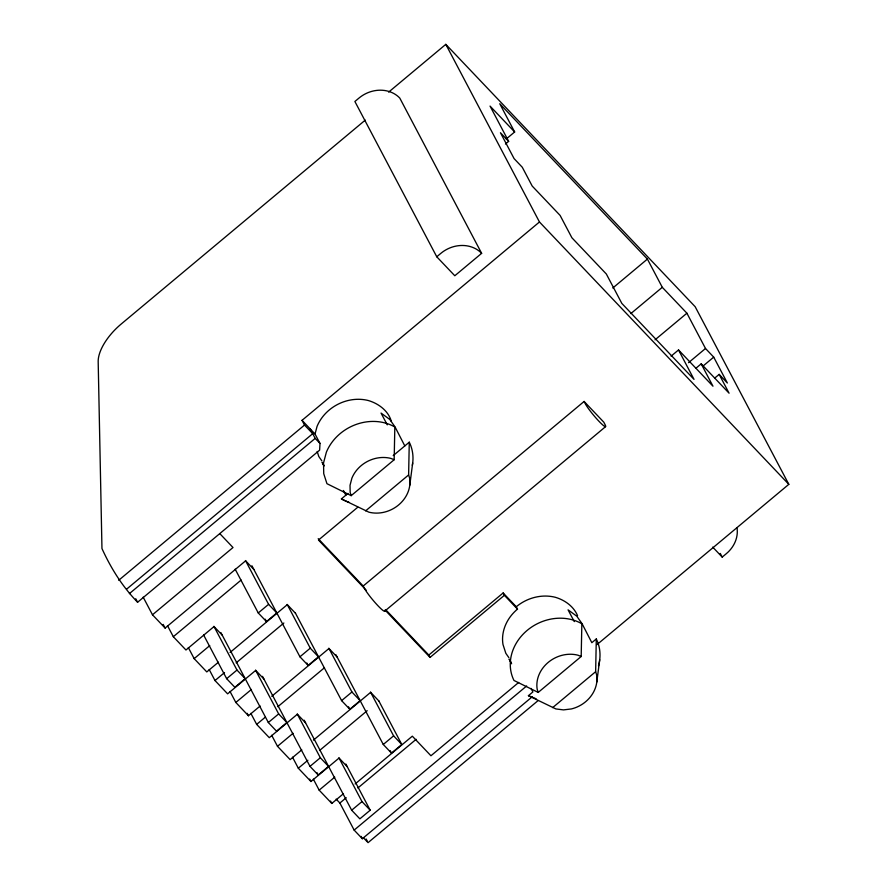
<?xml version="1.0" encoding="UTF-8"?>
<svg xmlns="http://www.w3.org/2000/svg" width="887" height="887" viewBox="0 0 887 887"><rect width="100%" height="100%" fill="white"/><g stroke="black" fill="none" stroke-linecap="round" stroke-linejoin="round"><path stroke-width="1.33" d="M394.172 459.732L394.826 426.991A46.102 40.159 -27.8 0 0 326.372 452.182L323.533 462.936L323.733 473.68L326.948 483.692L351.174 495.656L394.172 459.732L390.934 458.424A30.89 26.909 -27.8 0 0 351.928 478.082L350.032 485.289L350.165 492.485L351.174 495.656M347.981 493.405L341.406 498.904L368.87 512.165A30.89 26.909 -27.8 0 0 409.639 478.104L408.619 474.944L409.273 442.192L393.229 455.596M581.185 656.502L581.85 623.761A46.102 40.159 -27.8 0 0 527.222 630.347A46.102 40.159 -27.8 0 0 513.972 680.462L538.198 692.425L581.185 656.502L577.947 655.194A30.89 26.909 -27.8 0 0 537.178 689.254L538.198 692.425M531.036 688.401L532.899 691.938L528.419 695.674L555.883 708.935L563.5 709.888L571.35 708.946A30.89 26.909 -27.8 0 0 596.652 674.874L595.643 671.703L596.297 638.962L591.829 642.698L582.116 623.772L576.805 616.199L568.068 609.846L574.277 621.61M409.772 485.3L412.699 462.959M596.785 682.07L599.723 659.728M365.267 120.111L121.209 324.021A40.636 19.37 -43.5 0 0 98.18 361.619L101.961 548.532C111.019 568.456 122.484 586.662 137.596 602.262L319.608 450.186L320.007 443.433L315.04 434.031L317.058 426.403A40.636 35.402 -27.8 0 1 368.36 400.536C378.572 403.552 388.373 410.803 391.355 421.392M388.639 92.115L445.806 44.35L695.164 306.714L788.82 484.335L596.973 644.627M506.255 138.982L514.648 131.975L499.758 103.735L647.41 259.082L662.29 287.31L686.904 313.211L705.509 348.491L713.713 357.128L727.362 383.007L719.157 374.381L714.911 377.929M505.457 144.038L508.65 141.366L490.045 106.085L514.648 131.975M436.759 256.775L440.883 253.327A29.803 25.956 -27.8 0 1 481.641 253.338L399.771 98.058A29.803 25.956 -27.8 0 0 359.013 98.047L354.889 101.495L436.759 256.775L454.798 275.757L481.641 253.338M126.908 588.924L312.723 433.676L304.518 425.05L302.035 420.338L539.462 221.983L445.806 44.35M118.703 580.286L304.518 425.05M129.391 593.625L315.195 438.389L310.239 428.975M253.848 569.443L245.644 560.806L165.126 628.085L152.486 614.791L233.004 547.523L219.976 533.808M222.238 635.17L214.033 626.544L185.96 650.005L173.32 636.711L241.131 580.065M612.806 287.998L647.41 259.082M357.783 507.22L318.5 540.039L366.309 590.343M365.632 510.857L408.619 474.944M218.446 662.19L206.793 671.925L194.164 658.631L209.753 645.603M268.584 604.335L276.788 612.961L266.466 621.587L258.261 612.961L268.584 604.335L245.499 560.551M630.834 313.599L662.29 287.31M230.099 652.444L287.31 604.646L295.515 613.283M263.905 679.01L255.7 670.384L227.626 693.845L214.998 680.551L224.533 672.59M236.186 662.844L283.862 623.018M236.984 670.062L245.189 678.699L234.867 687.325L226.662 678.688L236.984 670.062L213.911 626.311M655.038 339.821L686.904 313.211M384.747 610.555A16.254 1.907 50.1 0 1 376.676 604.369A16.254 1.907 50.1 0 1 364.435 588.369L363.193 586.019L584.101 401.445L603.781 422.157L605.023 424.518A16.254 1.907 50.1 0 1 598.902 421.214A16.254 1.907 50.1 0 1 585.342 403.796L584.101 401.445M260.113 706.03L248.46 715.765L235.831 702.471L251.431 689.443M310.262 648.175L318.455 656.801L308.133 665.427L299.939 656.801L310.262 648.175L287.177 604.391M671.082 356.175L678.522 349.955L712.971 386.2L701.185 363.858L695.874 368.293M271.766 696.295L328.977 648.497L337.182 657.123M384.659 611.221L605.566 426.658M688.523 362.694L705.509 348.491M305.572 722.861L297.378 714.223L269.293 737.685L256.665 724.391L265.135 717.317M277.853 706.695L324.465 667.745M278.651 713.913L286.856 722.539L276.533 731.165L268.329 722.528L278.651 713.913L255.578 670.151M703.092 365.998L713.713 357.128M301.78 749.87L290.127 759.605L277.498 746.311L293.098 733.283M351.928 692.015L360.133 700.641L349.811 709.267L341.606 700.641L351.928 692.015L328.844 648.231M313.444 740.135L370.644 692.337L378.849 700.963M503.14 592.959L504.381 595.31L430.051 657.411L428.809 655.061L503.14 592.959L516.267 606.763L517.498 609.125A40.636 35.402 -27.8 0 0 502.984 644.472L505.823 653.298L508.861 657.633M347.249 766.701L339.045 758.063L310.96 781.525L298.331 768.231L307.867 760.27M319.52 750.535L367.196 710.698M320.318 757.753L328.523 766.379L318.2 775.005L309.995 766.379L320.318 757.753L297.245 713.991M343.457 793.71L331.805 803.445L319.165 790.151L334.765 777.123M378.716 700.708L401.8 744.492L391.477 753.107L383.273 744.481L393.595 735.855L370.511 692.071M355.11 783.975L412.322 736.177L430.938 755.768L518.684 682.447M532.222 696.794L362.339 838.725L354.146 830.099L339.876 803.034L346.229 797.723M357.882 787.989L416.158 739.303M345.841 764.029L370.189 810.219L359.867 818.845L351.673 810.219L361.996 801.593L338.923 757.831M354.146 830.099L526.634 685.984M537.943 700.719L368.061 842.65L363.504 837.86M712.716 547.113L722.206 557.103L726.342 553.654A29.803 25.956 -27.8 0 0 736.986 527.732M552.645 707.626L595.643 671.703M528.419 695.674L536.103 698.779M508.65 141.366L500.445 132.74L514.094 158.618L522.288 167.255L532.211 186.07L560.107 215.419L571.893 237.76L606.342 274.016L621.842 303.421L694.022 379.37L678.522 349.955M701.185 363.858L729.081 393.196L719.157 374.381M539.462 221.983L788.82 484.335M504.381 595.31L517.498 609.125M302.035 420.338L315.04 434.031M315.195 438.389L320.007 443.433M318.2 538.675L363.193 586.019M385.69 609.691L428.809 655.061M385.058 610.068L430.051 657.411M393.595 735.855L401.8 744.492M361.996 801.593L370.189 810.219M336.151 799.12L339.876 803.034M511.067 662.522L509.138 659.085L511.622 663.786M321.848 460.863L318.81 456.528L317.18 451.483M720.277 553.433L722.206 557.103M404.805 445.928L395.092 427.013L389.781 419.429L381.055 413.076L387.253 424.84M343.391 490.456L345.875 495.168M390.191 750.679L391.477 753.107M335.885 654.673L383.273 744.481M348.524 706.839L349.811 709.267M295.371 613.017L341.606 700.641M306.858 662.999L308.133 665.427M251.908 565.762L299.939 656.801M265.191 619.159L266.466 621.587M235.177 569.177L258.261 612.961M304.174 720.189L351.673 810.219M366.131 838.98L367.418 841.43M361.098 836.374L362.339 838.725M316.925 772.577L318.2 775.005M330.563 801.094L331.805 803.445M262.497 676.349L309.995 766.379M313.355 779.13L319.165 790.151M309.674 779.074L310.96 781.525M292.522 757.21L298.331 768.231M220.83 632.509L268.329 722.528M271.688 735.29L277.498 746.311M250.855 713.37L256.665 724.391M247.174 713.314L248.46 715.765M203.589 634.937L226.662 678.688M230.01 691.45L235.831 702.471M209.177 669.519L214.998 680.551M188.343 647.599L194.164 658.631M167.51 625.679L173.32 636.711M163.186 624.404L165.126 628.085M143.184 597.151L152.486 614.791M135.733 598.725L137.596 602.262M577.559 615.645C573.634 606.375 564.864 600.1 555.384 597.306A40.636 35.402 -27.8 0 0 516.267 606.763M409.273 442.192A46.102 40.159 -27.8 0 1 412.333 465.365M348.968 502.264A46.102 40.159 -27.8 0 1 341.406 498.904M596.297 638.962A46.102 40.159 -27.8 0 1 598.503 665.749M324.043 465.753L322.125 462.315L323.977 465.841"/></g></svg>
